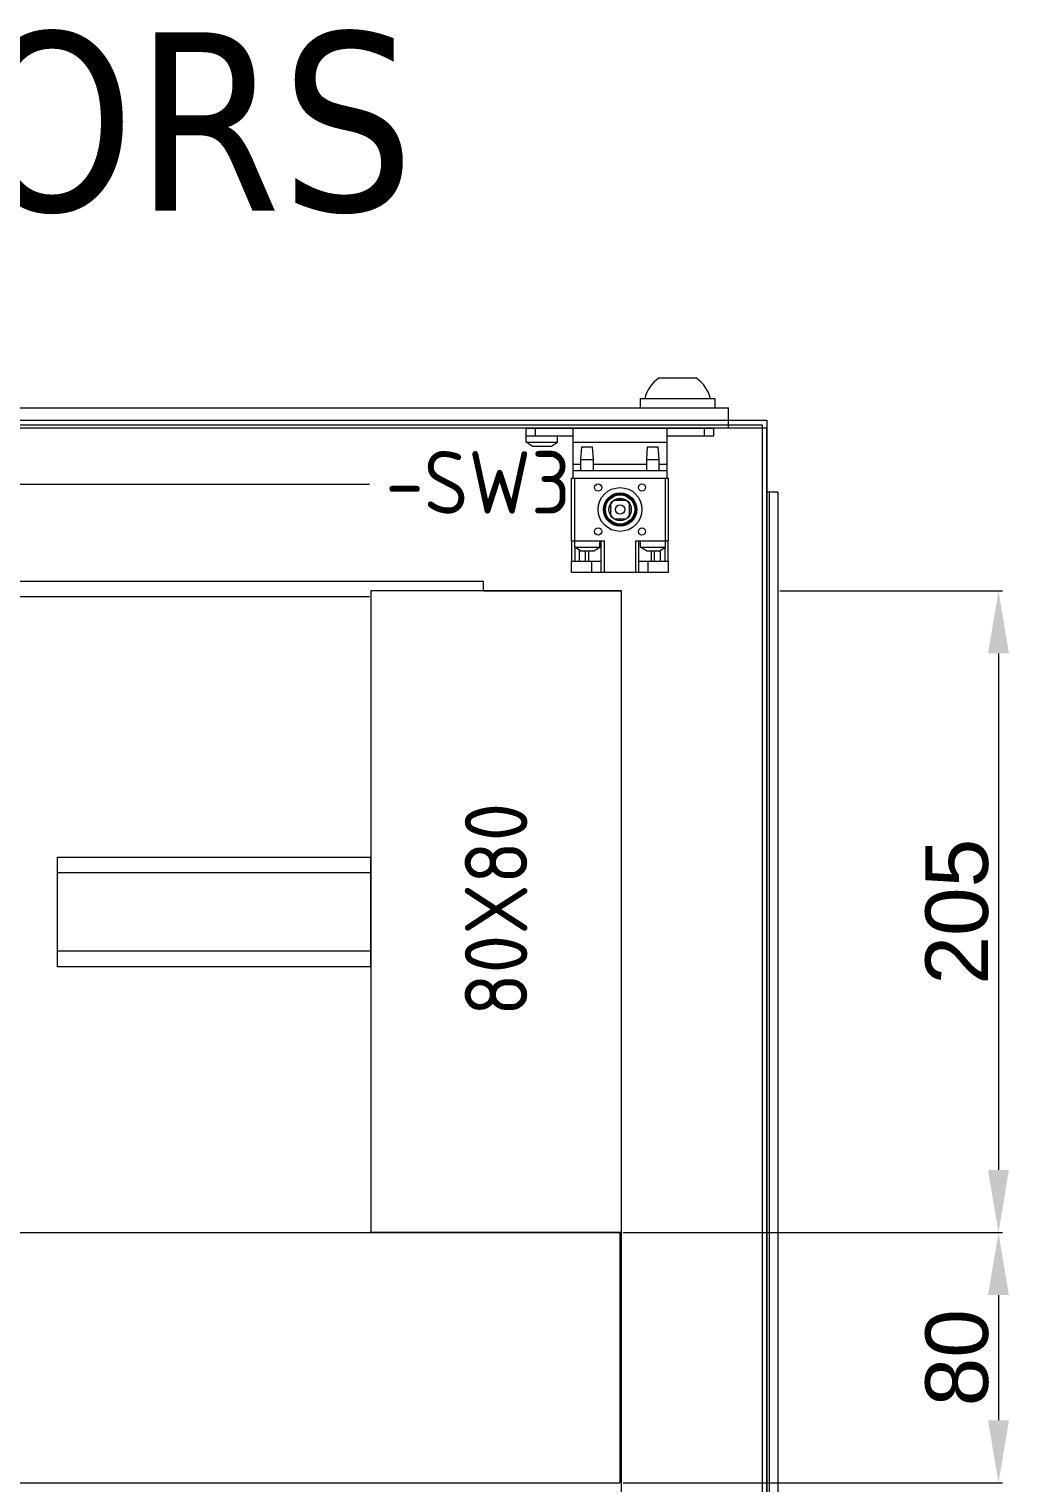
# Model space of a CAD drawing. Header units: millimetres. Extents: x 4137 to 6698, y 1400 to 3585.
# Drawn here: x 6384.7 to 6697.8, y 3120.8 to 3585.3 of the extents above; entities that cross this region are included whole.
import ezdxf
from ezdxf.enums import TextEntityAlignment as Align

# ---------------------------------------------------------------- set-up
doc = ezdxf.new("R2010")
doc.units = ezdxf.units.MM
doc.layers.add('000-PI-Oprema', color=30, linetype='Continuous', lineweight=5)
doc.layers.add('0_1', color=7, linetype='Continuous', lineweight=0)
for name, color, linetype in [('000-PI-ORMAR', 2, 'Continuous'), ('000-PI_TEXT', 7, 'Continuous'), ('002-PI-Kabelska kanalica', 150, 'Continuous'), ('004-PI-DIN Šina', 3, 'Continuous')]:
    doc.layers.add(name, color=color, linetype=linetype)
doc.styles.add('PI0', font='isocpeur.ttf', dxfattribs={"width": 0.9})
doc.styles.get("Standard").update_dxf_attribs({"font": 'arial.ttf'})
doc.styles.add('Tahoma', font='tahoma.ttf')

msp = doc.modelspace()

# ---------------------------------------------------------------- linework, layer by layer
at = {"layer": '000-PI-Oprema', "color": 0, "linetype": 'ByBlock', "lineweight": 0}
for p, q in [((6543.57, 3457.78), (6603.57, 3457.78)), ((6543.57, 3453.28), (6543.57, 3457.78)), ((6546.57, 3455.28), (6546.57, 3457.78)), ((6558.57, 3441.78), (6558.57, 3457.78)), ((6588.57, 3441.78), (6588.57, 3457.78)), ((6600.57, 3455.28), (6600.57, 3457.78)), ((6603.57, 3455.28), (6603.57, 3457.78)), ((6543.57, 3455.28), (6546.57, 3455.28)), ((6545.47, 3452.03), (6543.57, 3453.28)), ((6543.57, 3453.28), (6553.57, 3453.28)), ((6545.47, 3452.03), (6551.67, 3452.03)), ((6546.57, 3455.28), (6558.57, 3455.28)), ((6551.67, 3452.03), (6553.57, 3453.28)), ((6553.57, 3453.28), (6553.57, 3455.28)), ((6558.57, 3453.28), (6588.57, 3453.28)), ((6561.07, 3447.78), (6561.37, 3451.78)), ((6561.37, 3451.78), (6564.77, 3451.78)), ((6565.07, 3447.78), (6564.77, 3451.78)), ((6582.07, 3447.78), (6582.37, 3451.78)), ((6582.37, 3451.78), (6585.77, 3451.78)), ((6586.07, 3447.78), (6585.77, 3451.78)), ((6588.57, 3455.28), (6603.57, 3455.28)), ((6561.07, 3447.78), (6565.07, 3447.78)), ((6561.07, 3444.28), (6561.07, 3447.78)), ((6565.07, 3444.28), (6565.07, 3447.78)), ((6582.07, 3447.78), (6586.07, 3447.78)), ((6582.07, 3444.28), (6582.07, 3447.78)), ((6586.07, 3444.28), (6586.07, 3447.78)), ((6558.57, 3446.28), (6561.07, 3446.28)), ((6558.57, 3444.28), (6588.57, 3444.28)), ((6565.07, 3446.28), (6582.07, 3446.28)), ((6586.07, 3446.28), (6588.57, 3446.28)), ((6558.07, 3441.78), (6589.07, 3441.78)), ((6558.07, 3421.78), (6558.07, 3441.78)), ((6559.07, 3419.78), (6559.07, 3441.78)), ((6588.07, 3419.78), (6588.07, 3441.78)), ((6589.07, 3421.78), (6589.07, 3441.78)), ((6570.57, 3429.98), (6570.57, 3433.58)), ((6571.77, 3434.78), (6575.38, 3434.78)), ((6576.57, 3429.98), (6576.57, 3433.58)), ((6571.77, 3428.78), (6575.38, 3428.78)), ((6558.07, 3421.78), (6568.57, 3421.78)), ((6558.17, 3415.29), (6558.17, 3421.78)), ((6560.97, 3418.53), (6559.07, 3419.78)), ((6559.07, 3419.78), (6567.07, 3419.78)), ((6559.17, 3415.29), (6559.17, 3419.71)), ((6560.64, 3415.29), (6560.64, 3418.75)), ((6565.17, 3418.53), (6567.07, 3419.78)), ((6567.07, 3419.78), (6567.07, 3421.78)), ((6567.57, 3411.78), (6567.57, 3421.78)), ((6568.57, 3411.78), (6568.57, 3421.78)), ((6578.57, 3421.78), (6588.07, 3421.78)), ((6578.57, 3411.78), (6578.57, 3421.78)), ((6579.57, 3411.78), (6579.57, 3421.78)), ((6580.07, 3419.78), (6580.07, 3421.78)), ((6581.97, 3418.53), (6580.07, 3419.78)), ((6580.07, 3419.78), (6588.07, 3419.78)), ((6582.42, 3421.78), (6586.72, 3421.78)), ((6586.17, 3418.53), (6588.07, 3419.78)), ((6586.51, 3415.29), (6586.51, 3418.75)), ((6587.97, 3415.29), (6587.97, 3419.71)), ((6588.07, 3421.78), (6589.07, 3421.78)), ((6588.97, 3415.29), (6588.97, 3421.78)), ((6558.08, 3415.29), (6564.58, 3415.29)), ((6558.08, 3411.79), (6558.08, 3415.29)), ((6560.97, 3418.53), (6565.17, 3418.53)), ((6562.57, 3415.29), (6562.57, 3418.53)), ((6563.57, 3415.29), (6563.57, 3418.53)), ((6564.58, 3415.29), (6567.54, 3415.29)), ((6564.58, 3411.79), (6564.58, 3415.29)), ((6567.54, 3415.28), (6567.54, 3415.29)), ((6567.54, 3415.28), (6567.57, 3415.28)), ((6579.57, 3415.28), (6579.6, 3415.28)), ((6579.6, 3415.29), (6589.06, 3415.29)), ((6579.6, 3415.28), (6579.6, 3415.29)), ((6581.97, 3418.53), (6586.17, 3418.53)), ((6582.56, 3411.79), (6582.56, 3415.29)), ((6583.57, 3415.29), (6583.57, 3418.53)), ((6584.57, 3415.29), (6584.57, 3418.53)), ((6589.06, 3411.79), (6589.06, 3415.29)), ((6558.08, 3411.79), (6564.58, 3411.79)), ((6558.17, 3411.78), (6558.17, 3411.79)), ((6558.17, 3411.78), (6567.57, 3411.78)), ((6564.58, 3411.79), (6567.57, 3411.79)), ((6567.57, 3411.78), (6568.57, 3411.78)), ((6568.57, 3411.78), (6578.57, 3411.78)), ((6578.57, 3411.78), (6579.57, 3411.78)), ((6579.57, 3411.79), (6589.06, 3411.79)), ((6579.57, 3411.78), (6588.97, 3411.78)), ((6588.97, 3411.78), (6588.97, 3411.79))]:
    msp.add_line(p, q, dxfattribs=at)
at = {"layer": '000-PI-Oprema', "color": 0, "linetype": 'ByBlock', "lineweight": 0, "ltscale": 0.25}
for p, q in [((5955.46, 3439.83), (6493.46, 3439.83)), ((6493.46, 3403.83), (5955.46, 3403.83))]:
    msp.add_line(p, q, dxfattribs=at)
at = {"layer": '000-PI-Oprema', "color": 0, "linetype": 'ByBlock', "lineweight": 0}
for centre, radius in [((6566.57, 3438.78), 1.15), ((6573.57, 3431.78), 7), ((6580.57, 3438.78), 1.15), ((6573.57, 3431.78), 5.3), ((6573.57, 3431.78), 5.1), ((6573.57, 3431.78), 4.8), ((6573.57, 3431.78), 4.68), ((6573.57, 3431.78), 3.58), ((6573.57, 3431.78), 1.5), ((6566.57, 3424.78), 1.15), ((6580.57, 3424.78), 1.15)]:
    msp.add_circle(centre, radius, dxfattribs=at)
for radius, start, end in [(3.5, 121.0027, 148.9973), (3.1, 90, 104.6226), (3.1, 75.3774, 90), (3.5, 31.0027, 58.9973), (3.1, 165.3772, 194.6228), (3.5, 211.0027, 238.9973), (3.1, 255.3772, 284.6228), (3.5, 301.0027, 328.9973), (3.1, 345.3774, 14.6226)]:
    msp.add_arc((6573.57, 3431.78), radius, start, end, dxfattribs=at)
at = {"layer": '000-PI-ORMAR', "color": 0, "linetype": 'ByBlock', "lineweight": 0}
for p, q in [((6597.95, 3473.78), (6585.95, 3473.78)), ((6603.95, 3467.18), (6579.95, 3467.18)), ((6579.95, 3467.18), (6579.95, 3464.28)), ((6603.95, 3464.28), (6603.95, 3467.18)), ((5840.7, 3464.28), (6608.2, 3464.28)), ((6608.2, 3457.78), (6608.2, 3464.28)), ((6620.46, 3457.78), (5828.46, 3457.78)), ((5840.7, 3460.28), (6608.2, 3460.28)), ((5840.7, 3458.78), (6608.2, 3458.78)), ((6608.2, 3460.28), (6620.45, 3460.28)), ((6608.2, 3458.78), (6618.95, 3458.78)), ((6618.95, 3458.78), (6618.95, 3457.78)), ((6618.95, 3457.78), (6618.95, 1473.28)), ((6620.45, 3460.28), (6620.45, 3457.78)), ((6620.45, 3457.78), (6620.45, 1473.28)), ((6620.46, 1473.28), (6620.46, 3457.78)), ((6621.23, 3437.28), (6621.23, 1486.28)), ((6623.95, 3437.28), (6623.95, 1486.28)), ((6529.95, 3408.78), (5918.95, 3408.78)), ((6529.95, 3405.78), (6529.95, 3408.78)), ((6529.95, 3405.78), (6573.95, 3405.78)), ((6573.95, 3405.78), (6573.95, 1515.78))]:
    msp.add_line(p, q, dxfattribs=at)
at = {"layer": '000-PI-ORMAR', "color": 0, "linetype": 'ByBlock', "lineweight": 0, "ltscale": 0.25}
msp.add_line((6623.95, 3437.28), (6620.46, 3437.28), dxfattribs=at)
at = {"layer": '000-PI-ORMAR', "color": 0, "linetype": 'ByBlock', "lineweight": 0}
for centre, start, end in [((6592.34, 3464.58), 124.8208, 166.6054), ((6591.55, 3464.58), 13.3946, 55.1792)]:
    msp.add_arc(centre, 11.2, start, end, dxfattribs=at)
at = {"layer": '000-PI_TEXT', "color": 0, "linetype": 'ByBlock', "lineweight": 0, "ltscale": 0.25}
for p, q in [((6624.57, 3405.78), (6695.72, 3405.78)), ((6694.47, 3385.78), (6694.47, 3220.78)), ((6574.57, 3200.78), (6695.72, 3200.78)), ((6624.57, 3200.78), (6695.72, 3200.78)), ((6694.47, 3180.78), (6694.47, 3140.78)), ((6574.57, 3120.78), (6695.72, 3120.78))]:
    msp.add_line(p, q, dxfattribs=at)
at = {"layer": '000-PI_TEXT', "color": 0, "linetype": 'ByBlock', "ltscale": 0.25}
for points in [[(6691.13, 3385.78), (6697.8, 3385.78), (6694.47, 3405.78)], [(6691.13, 3220.78), (6697.8, 3220.78), (6694.47, 3200.78)], [(6691.13, 3180.78), (6697.8, 3180.78), (6694.47, 3200.78)], [(6691.13, 3140.78), (6697.8, 3140.78), (6694.47, 3120.78)]]:
    msp.add_solid(points, dxfattribs=at)
at = {"layer": '002-PI-Kabelska kanalica', "color": 0, "linetype": 'ByBlock', "lineweight": 0}
for p, q in [((6573.95, 3405.78), (6493.95, 3405.78)), ((6493.95, 3405.78), (6493.95, 3200.78)), ((6573.95, 3405.78), (6573.95, 3200.78)), ((5878.45, 3200.78), (6573.45, 3200.78)), ((6573.95, 3200.78), (6493.95, 3200.78)), ((6573.45, 3200.78), (6573.45, 3120.78)), ((5878.45, 3120.78), (6573.45, 3120.78))]:
    msp.add_line(p, q, dxfattribs=at)
at = {"layer": '004-PI-DIN Šina', "color": 0, "linetype": 'ByBlock', "lineweight": 0}
msp.add_lwpolyline([(6393.87, 3285.66), (6393.87, 3320.66), (6493.87, 3320.66), (6493.87, 3285.66)], close=True, dxfattribs=at)
for points in [[(6493.87, 3315.66), (6393.87, 3315.66)], [(6493.87, 3290.66), (6393.87, 3290.66)]]:
    msp.add_lwpolyline(points, dxfattribs=at)

# ---------------------------------------------------------------- texts
at = {"color": 0, "linetype": 'ByBlock', "lineweight": 0, "style": 'PI0', "width": 0.9}
msp.add_text('-SW3', height=20, dxfattribs=at).set_placement((6528.21, 3440.49), align=Align.MIDDLE)
at = {"color": 0, "style": 'PI0', "width": 0.9}
msp.add_text('80X80', height=20, rotation=90, dxfattribs=at).set_placement((6543.95, 3269.98))
at = {"layer": '000-PI_TEXT', "color": 0, "linetype": 'ByBlock', "lineweight": 0, "ltscale": 0.25, "char_height": 20, "attachment_point": 5, "rotation": 90}
for s, insert in [('205', (6681.25, 3303.28)), ('80', (6681.25, 3160.78))]:
    msp.add_mtext(s, dxfattribs=dict(at, insert=insert))
at = {"layer": '0_1', "color": 0, "linetype": 'ByBlock', "lineweight": 0, "style": 'Tahoma'}
msp.add_text('VISTA DI FRONTE SENZA PORTE/   FRONT VIEW WITHOUT DOORS', height=57, dxfattribs=at).set_placement((5407.99, 3555.74), align=Align.MIDDLE_CENTER)

doc.saveas('drawing.dxf')
